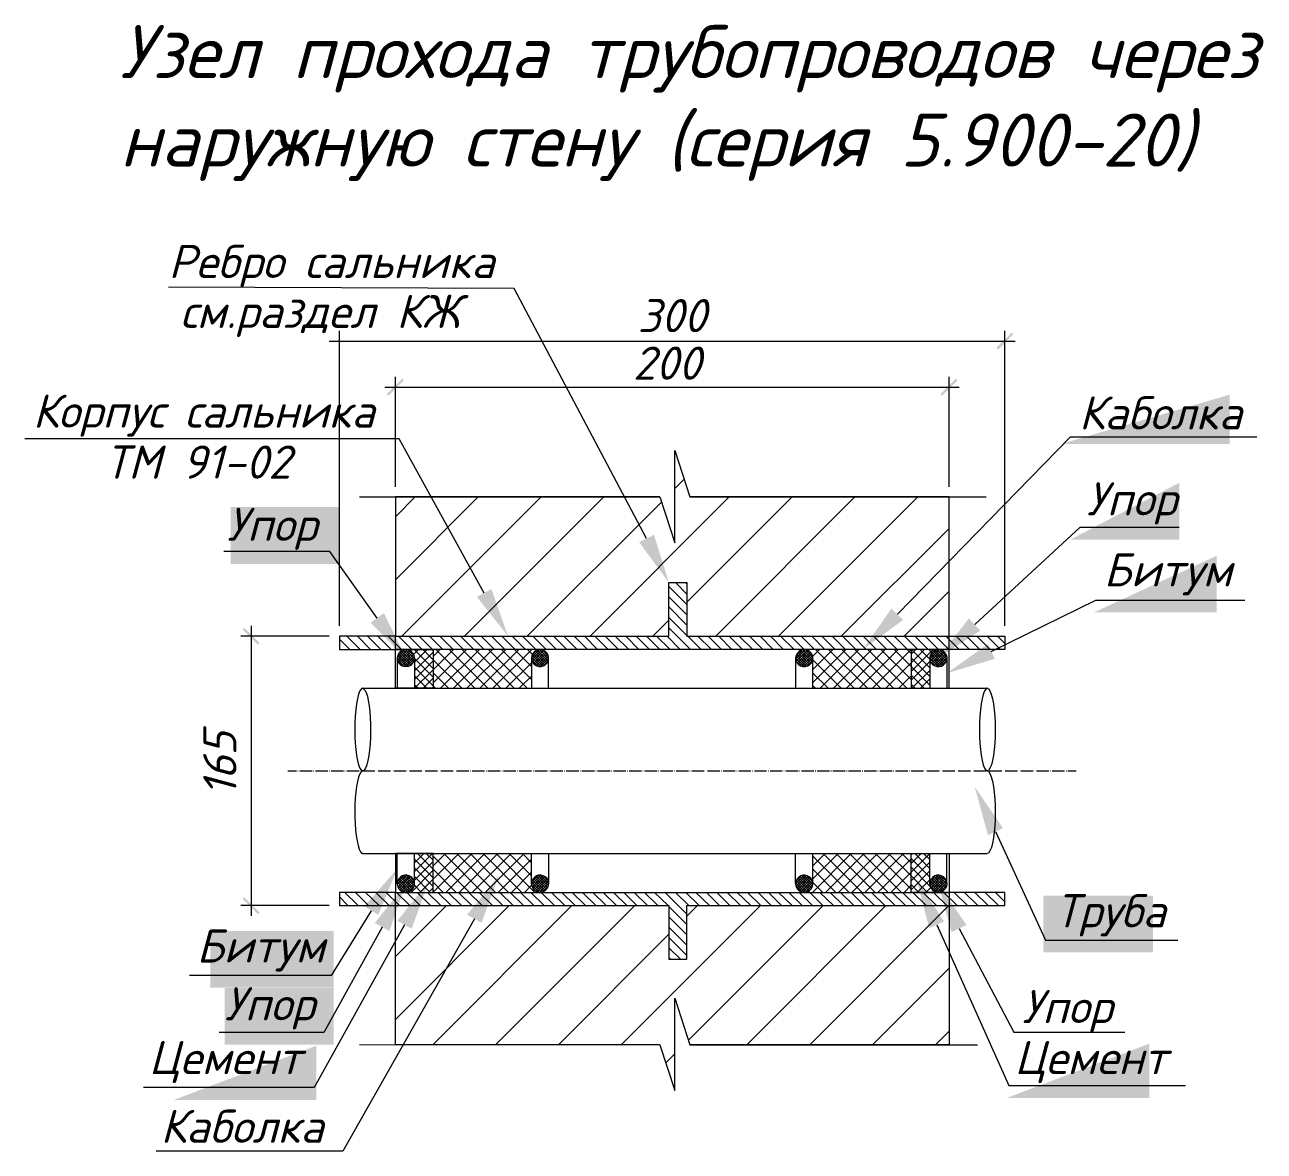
# Model space of a CAD drawing. Header units: millimetres. Extents: x -8689834 to 9419935, y -284943 to 166066.
# Drawn here: x 3129 to 12482, y -150689 to -142190 of the extents above; entities that cross this region are included whole.
import ezdxf

# ---------------------------------------------------------------- set-up
doc = ezdxf.new("R2010")
doc.units = ezdxf.units.MM
doc.header["$MEASUREMENT"] = 0
for name, color, linetype in [('PDF _Геометрия', 7, 'Continuous'), ('PDF _Сплошная заливка', 7, 'Continuous'), ('PDF _Текст', 7, 'Continuous')]:
    doc.layers.add(name, color=color, linetype=linetype)
doc.styles.add('PDF ISOCPEUR Italic', font='isocpeui.ttf')

msp = doc.modelspace()

# ---------------------------------------------------------------- linework, layer by layer
at = {"layer": 'PDF _Геометрия', "lineweight": 13}
for points in [[(7821.5, -146066), (6822.3, -144179.3), (4213.5, -144168.8)], [(5425.6, -144576), (10602.3, -144576)], [(5504, -146726), (5504, -144499.4)], [(10525.6, -146726), (10525.6, -144499.4)], [(5925.6, -145676), (5925.6, -144846)], [(10104, -145676), (10104, -144846)], [(5847.3, -144924.4), (10180.6, -144924.4)], [(6595.6, -146477.7), (5955.6, -145314.4), (3129.5, -145314.4)], [(9714, -146637.7), (11020.6, -145297.7), (12426.4, -145297.7)], [(5655.6, -145751), (7922.3, -145752.7), (8035.6, -146097.7), (8035.6, -145401), (8149, -145752.7), (10384, -145752.7)], [(8035.6, -145689.4), (8105.6, -145619.4)], [(7922.3, -145752.7), (5925.6, -145752.7), (5925.6, -146802.7), (5504, -146802.7), (5504, -146902.7), (5925.6, -146902.7)], [(5925.6, -145902.7), (6075.6, -145752.7)], [(5925.6, -146377.7), (6549, -145754.4)], [(5974, -146802.7), (7022.3, -145754.4)], [(6447.3, -146802.7), (7494, -145756)], [(6920.6, -146802.7), (7934, -145791)], [(7395.6, -146802.7), (8445.6, -145752.7)], [(8125.6, -146546), (8919, -145752.7)], [(10104, -146902.7), (10104, -145752.7), (8149, -145752.7)], [(8344, -146802.7), (9394, -145752.7)], [(8817.3, -146802.7), (9867.3, -145752.7)], [(9290.6, -146802.7), (10104, -145991)], [(10297.3, -146716), (11092.3, -145981), (11840.6, -145981)], [(5789, -146666), (5430.6, -146164.4), (4630.7, -146164.4)], [(8125.6, -146564.4), (7989, -146427.7)], [(8125.6, -146486), (8039, -146397.7)], [(8125.6, -146407.7), (8115.6, -146397.7)], [(8125.6, -146641), (7989, -146506)], [(9765.6, -146802.7), (10104, -146464.4)], [(10422.3, -146917.7), (11212.3, -146531), (12336.8, -146531)], [(8125.6, -146719.4), (7989, -146582.7)], [(4837.3, -146726), (4837.3, -148914.4)], [(7869, -146802.7), (7989, -146682.7)], [(8125.6, -146797.7), (7989, -146661)], [(8154, -146902.7), (7989, -146739.4)], [(5425.6, -146802.7), (4759, -146802.7)], [(5582.3, -146902.7), (5504, -146824.4)], [(5660.6, -146902.7), (5560.6, -146802.7)], [(5739, -146902.7), (5639, -146802.7)], [(5817.3, -146902.7), (5715.6, -146802.7)], [(5894, -146902.7), (5794, -146802.7)], [(5972.3, -146902.7), (5872.3, -146802.7)], [(6050.6, -146902.7), (5950.6, -146802.7)], [(6129, -146902.7), (6027.3, -146802.7)], [(6205.6, -146902.7), (6105.6, -146802.7)], [(6284, -146902.7), (6184, -146802.7)], [(6362.3, -146902.7), (6262.3, -146802.7)], [(6440.6, -146902.7), (6339, -146802.7)], [(6517.3, -146902.7), (6417.3, -146802.7)], [(6595.6, -146902.7), (6495.6, -146802.7)], [(6674, -146902.7), (6574, -146802.7)], [(6752.3, -146902.7), (6650.6, -146802.7)], [(6829, -146902.7), (6729, -146802.7)], [(6907.3, -146902.7), (6807.3, -146802.7)], [(6985.6, -146902.7), (6885.6, -146802.7)], [(7064, -146902.7), (6962.3, -146802.7)], [(7140.6, -146902.7), (7040.6, -146802.7)], [(7219, -146902.7), (7119, -146802.7)], [(7297.3, -146902.7), (7197.3, -146802.7)], [(7375.6, -146902.7), (7274, -146802.7)], [(7452.3, -146902.7), (7352.3, -146802.7)], [(7530.6, -146902.7), (7430.6, -146802.7)], [(7609, -146902.7), (7509, -146802.7)], [(7687.3, -146902.7), (7585.6, -146802.7)], [(7764, -146902.7), (7664, -146802.7)], [(7842.3, -146902.7), (7742.3, -146802.7)], [(7920.6, -146902.7), (7820.6, -146802.7)], [(7999, -146902.7), (7897.3, -146802.7)], [(8075.6, -146902.7), (7975.6, -146802.7)], [(8232.3, -146902.7), (8132.3, -146802.7)], [(8310.6, -146902.7), (8209, -146802.7)], [(8387.3, -146902.7), (8287.3, -146802.7)], [(8465.6, -146902.7), (8365.6, -146802.7)], [(8544, -146902.7), (8444, -146802.7)], [(8622.3, -146902.7), (8520.6, -146802.7)], [(8699, -146902.7), (8599, -146802.7)], [(8777.3, -146902.7), (8677.3, -146802.7)], [(8855.6, -146902.7), (8755.6, -146802.7)], [(8934, -146902.7), (8832.3, -146802.7)], [(9010.6, -146902.7), (8910.6, -146802.7)], [(9089, -146902.7), (8989, -146802.7)], [(9167.3, -146902.7), (9067.3, -146802.7)], [(9245.6, -146902.7), (9144, -146802.7)], [(9322.3, -146902.7), (9222.3, -146802.7)], [(9400.6, -146902.7), (9300.6, -146802.7)], [(9479, -146902.7), (9379, -146802.7)], [(9557.3, -146902.7), (9455.6, -146802.7)], [(9634, -146902.7), (9534, -146802.7)], [(9712.3, -146902.7), (9612.3, -146802.7)], [(9790.6, -146902.7), (9690.6, -146802.7)], [(9869, -146902.7), (9767.3, -146802.7)], [(9945.6, -146902.7), (9845.6, -146802.7)], [(10024, -146902.7), (9924, -146802.7)], [(10102.3, -146902.7), (10002.3, -146802.7)], [(10180.6, -146902.7), (10079, -146802.7)], [(10257.3, -146902.7), (10157.3, -146802.7)], [(10335.6, -146902.7), (10235.6, -146802.7)], [(10414, -146902.7), (10314, -146802.7)], [(10492.3, -146902.7), (10390.6, -146802.7)], [(10525.6, -146859.4), (10469, -146802.7)], [(5505.6, -146902.7), (5504, -146901)], [(5940.6, -146964.4), (6000.6, -146904.4)], [(6069, -146952.7), (5990.6, -147031), (5942.3, -146982.7), (6019, -146904.4)], [(5947.3, -146996), (6034, -146909.4)], [(5949, -146936), (5974, -146912.7)], [(5954, -147009.4), (6045.6, -146917.7)], [(6050.6, -147014.4), (5959, -146922.7)], [(6060.6, -147004.4), (5970.6, -146914.4)], [(6065.6, -146991), (5984, -146907.7)], [(6070.6, -146974.4), (5999, -146904.4)], [(6069, -146954.4), (6020.6, -146904.4)], [(6029, -146907.7), (6034, -146902.7)], [(6064, -146939.4), (6100.6, -146902.7)], [(6210.6, -147046), (6067.3, -146902.7)], [(6070.6, -147196), (6210.6, -147056), (6364, -146902.7)], [(6070.6, -146999.4), (6165.6, -146902.7)], [(6070.6, -147064.4), (6210.6, -146924.4)], [(6427.3, -147196), (6210.6, -146981), (6134, -146902.7)], [(6210.6, -146914.4), (6199, -146902.7)], [(6210.6, -146956), (6264, -146902.7)], [(6210.6, -147154.4), (6462.3, -146902.7)], [(6525.6, -147196), (6232.3, -146902.7)], [(6267.3, -147196), (6560.6, -146902.7)], [(6624, -147196), (6330.6, -146902.7)], [(6365.6, -147196), (6659, -146902.7)], [(6722.3, -147196), (6430.6, -146902.7)], [(6465.6, -147196), (6759, -146902.7)], [(6822.3, -147196), (6529, -146902.7)], [(6564, -147196), (6857.3, -146902.7)], [(6920.6, -147196), (6627.3, -146902.7)], [(6662.3, -147196), (6955.6, -146902.7)], [(6952.3, -147131), (6725.6, -146902.7)], [(6952.3, -147031), (6825.6, -146902.7)], [(6959, -146939.4), (6924, -146902.7)], [(6954, -146964.4), (7014, -146904.4)], [(7080.6, -146952.7), (7002.3, -147031), (6954, -146982.7), (7032.3, -146904.4), (7080.6, -146954.4)], [(6959, -146996), (7045.6, -146909.4)], [(6962.3, -146936), (6985.6, -146912.7)], [(6967.3, -147009.4), (7059, -146917.7)], [(7064, -147014.4), (6972.3, -146922.7)], [(7072.3, -147004.4), (6982.3, -146914.4)], [(7079, -146991), (6995.6, -146907.7)], [(7082.3, -146974.4), (7012.3, -146904.4)], [(8945.6, -146977.7), (9019, -146904.4)], [(8947.3, -146957.7), (8999, -146904.4), (9074, -146979.4)], [(8950.6, -146992.7), (9035.6, -146907.7)], [(8957.3, -147006), (9047.3, -146914.4)], [(9054, -147017.7), (8962.3, -146926)], [(8965.6, -147016), (9057.3, -146924.4)], [(9062.3, -147007.7), (8972.3, -146916)], [(9070.6, -146994.4), (8984, -146909.4)], [(9075.6, -146961), (9017.3, -146904.4)], [(9027.3, -146906), (9029, -146902.7)], [(9060.6, -146927.7), (9052.3, -146917.7)], [(9074, -146956), (9127.3, -146902.7)], [(9075.6, -147054.4), (9227.3, -146902.7)], [(9075.6, -147152.7), (9325.6, -146902.7)], [(9389, -147196), (9095.6, -146902.7)], [(9130.6, -147196), (9424, -146902.7)], [(9487.3, -147196), (9194, -146902.7)], [(9230.6, -147196), (9522.3, -146902.7)], [(9585.6, -147196), (9294, -146902.7)], [(9329, -147196), (9622.3, -146902.7)], [(9685.6, -147196), (9392.3, -146902.7)], [(9427.3, -147196), (9720.6, -146902.7)], [(9784, -147196), (9490.6, -146902.7)], [(9525.6, -147196), (9817.3, -146904.4)], [(9817.3, -147131), (9589, -146902.7)], [(9625.6, -147196), (9817.3, -147004.4), (9917.3, -146902.7)], [(9959, -147172.7), (9817.3, -147032.7), (9689, -146902.7)], [(9817.3, -146934.4), (9787.3, -146902.7)], [(9817.3, -146937.7), (9852.3, -146902.7)], [(9817.3, -147069.4), (9984, -146902.7)], [(9959, -147041), (9820.6, -146902.7)], [(9959, -146976), (9885.6, -146902.7)], [(9974, -146926), (9952.3, -146902.7)], [(9959, -146957.7), (10014, -146904.4)], [(9959, -146977.7), (10032.3, -146904.4), (10087.3, -146959.4)], [(9964, -146992.7), (10047.3, -146907.7)], [(9970.6, -147006), (10060.6, -146916)], [(10065.6, -147016), (9974, -146924.4)], [(9979, -147016), (10070.6, -146924.4)], [(10075.6, -146931), (10085.6, -146947.7), (10087.3, -146967.7), (10085.6, -146987.7), (10075.6, -147006), (9985.6, -146916)], [(10082.3, -146994.4), (9997.3, -146909.4)], [(10087.3, -146979.4), (10012.3, -146904.4)], [(10017.3, -146904.4), (10017.3, -146902.7)], [(5944, -146947.7), (5940.6, -146967.7), (5944, -146987.7), (5952.3, -147006), (5967.3, -147021), (5985.6, -147029.4), (6005.6, -147032.7), (6025.6, -147029.4), (6044, -147021), (6057.3, -147006), (6067.3, -146987.7), (6070.6, -146967.7), (6070.6, -147196)], [(6012.3, -147032.7), (5940.6, -146962.7)], [(5940.6, -146967.7), (5940.6, -147196)], [(6027.3, -147029.4), (5944, -146946)], [(6040.6, -147022.7), (5950.6, -146932.7)], [(5964, -147017.7), (6055.6, -146927.7)], [(5975.6, -147026), (6064, -146939.4)], [(6007.3, -147032.7), (6070.6, -146971)], [(6034, -147026), (6064, -146996)], [(6070.6, -146967.7), (6067.3, -146947.7), (6057.3, -146931)], [(6210.6, -147112.7), (6070.6, -146971)], [(6070.6, -147131), (6210.6, -146989.4)], [(6760.6, -147196), (6952.3, -147004.4)], [(6952.3, -146967.7), (6952.3, -147196)], [(7024, -147032.7), (6954, -146962.7)], [(7040.6, -147029.4), (6957.3, -146946)], [(7052.3, -147022.7), (6964, -146932.7)], [(6977.3, -147017.7), (7067.3, -146927.7)], [(6989, -147026), (7075.6, -146939.4)], [(7020.6, -147032.7), (7082.3, -146971)], [(7045.6, -147026), (7075.6, -146996)], [(7082.3, -147196), (7082.3, -146967.7), (7079, -146947.7), (7070.6, -146931)], [(9010.6, -147032.7), (8945.6, -146967.7), (8945.6, -147196)], [(8949, -146951), (9029, -147031), (9072.3, -146987.7)], [(8987.3, -147029.4), (8950.6, -146991)], [(9042.3, -147026), (8954, -146937.7)], [(8977.3, -147024.4), (9065.6, -146934.4)], [(8990.6, -147029.4), (9072.3, -146947.7)], [(9007.3, -147032.7), (9075.6, -146964.4)], [(9075.6, -147196), (9075.6, -146967.7), (9072.3, -146947.7), (9064, -146931)], [(9290.6, -147196), (9075.6, -146981)], [(9959, -147107.7), (9817.3, -146966)], [(9817.3, -147136), (9959, -146994.4)], [(9960.6, -146947.7), (9959, -146967.7), (9960.6, -146987.7)], [(10024, -147032.7), (9959, -146967.7), (9959, -147196)], [(10040.6, -147031), (9960.6, -146949.4)], [(10000.6, -147029.4), (9962.3, -146991)], [(10055.6, -147024.4), (9967.3, -146936)], [(9990.6, -147024.4), (10079, -146936)], [(10004, -147031), (10085.6, -146949.4)], [(10020.6, -147032.7), (10087.3, -146966)], [(10044, -147029.4), (10085.6, -146987.7)], [(10087.3, -146967.7), (10087.3, -147196)], [(6229, -147196), (6210.6, -147177.7), (6070.6, -147037.7)], [(6164, -147196), (6070.6, -147102.7)], [(6327.3, -147196), (6210.6, -147079.4)], [(6860.6, -147196), (6952.3, -147104.4)], [(9192.3, -147196), (9075.6, -147081)], [(9724, -147196), (9817.3, -147102.7)], [(9915.6, -147196), (9817.3, -147097.7)], [(9822.3, -147196), (9959, -147061)], [(5695.6, -147209.4), (5687.3, -147199.4), (5679, -147196), (5670.6, -147199.4)], [(5679, -147196), (10392.3, -147196)], [(6097.3, -147196), (6070.6, -147169.4)], [(6135.6, -147196), (6210.6, -147121)], [(6202.3, -147196), (6210.6, -147187.7)], [(9092.3, -147196), (9075.6, -147179.4)], [(9849, -147196), (9817.3, -147164.4)], [(9889, -147196), (9959, -147126)], [(9954, -147196), (9959, -147192.7)], [(10400.6, -147199.4), (10392.3, -147196), (10384, -147199.4)], [(5670.6, -147816), (5679, -147819.4)], [(5687.3, -147816), (5679, -147819.4), (5670.6, -147822.7)], [(10384, -147816), (10392.3, -147819.4)], [(10400.6, -147816), (10392.3, -147819.4), (10400.6, -147822.7)], [(10454, -148277.7), (10830.6, -149096), (11830.2, -149096)], [(5662.3, -148431), (5670.6, -148439.4), (5679, -148442.7)], [(5679, -148442.7), (10392.3, -148442.7)], [(5944, -148651), (5940.6, -148671), (5944, -148691), (5952.3, -148709.4), (5967.3, -148724.4), (5985.6, -148732.7), (6005.6, -148736), (6025.6, -148732.7), (6044, -148724.4), (6057.3, -148709.4), (6067.3, -148691), (6070.6, -148671), (6070.6, -148442.7)], [(5940.6, -148671), (5940.6, -148442.7)], [(6070.6, -148447.7), (6074, -148442.7)], [(6070.6, -148512.7), (6140.6, -148442.7)], [(6070.6, -148579.4), (6205.6, -148442.7)], [(6210.6, -148626), (6070.6, -148486)], [(6070.6, -148644.4), (6210.6, -148504.4)], [(6385.6, -148736), (6210.6, -148561), (6094, -148442.7)], [(6110.6, -148736), (6210.6, -148636), (6404, -148442.7)], [(6210.6, -148494.4), (6159, -148442.7)], [(6210.6, -148536), (6304, -148442.7)], [(6210.6, -148734.4), (6502.3, -148442.7)], [(6485.6, -148736), (6210.6, -148462.7)], [(6584, -148736), (6290.6, -148442.7)], [(6307.3, -148736), (6600.6, -148442.7)], [(6682.3, -148736), (6389, -148442.7)], [(6407.3, -148736), (6699, -148442.7)], [(6780.6, -148736), (6489, -148442.7)], [(6505.6, -148736), (6799, -148442.7)], [(6880.6, -148736), (6587.3, -148442.7)], [(6604, -148736), (6897.3, -148442.7)], [(6979, -148736), (6685.6, -148442.7)], [(6702.3, -148736), (6952.3, -148486)], [(6952.3, -148611), (6784, -148442.7)], [(6952.3, -148512.7), (6884, -148442.7)], [(6952.3, -148671), (6952.3, -148442.7)], [(7082.3, -148442.7), (7082.3, -148671), (7079, -148651), (7070.6, -148632.7)], [(8945.6, -148671), (8945.6, -148442.7)], [(8972.3, -148724.4), (9064, -148632.7), (9072.3, -148651), (9075.6, -148671), (9075.6, -148442.7)], [(9072.3, -148736), (9365.6, -148442.7)], [(9075.6, -148536), (9169, -148442.7)], [(9075.6, -148634.4), (9267.3, -148442.7)], [(9349, -148736), (9075.6, -148462.7)], [(9447.3, -148736), (9154, -148442.7)], [(9172.3, -148736), (9464, -148442.7)], [(9545.6, -148736), (9252.3, -148442.7)], [(9270.6, -148736), (9564, -148442.7)], [(9645.6, -148736), (9352.3, -148442.7)], [(9369, -148736), (9662.3, -148442.7)], [(9744, -148736), (9450.6, -148442.7)], [(9467.3, -148736), (9760.6, -148442.7)], [(9817.3, -148711), (9549, -148442.7)], [(9565.6, -148736), (9817.3, -148484.4)], [(9940.6, -148736), (9817.3, -148612.7), (9647.3, -148442.7)], [(9665.6, -148736), (9817.3, -148584.4), (9959, -148442.7)], [(9817.3, -148514.4), (9747.3, -148442.7)], [(9817.3, -148452.7), (9827.3, -148442.7)], [(9817.3, -148517.7), (9892.3, -148442.7)], [(9959, -148621), (9817.3, -148481)], [(9817.3, -148649.4), (9959, -148509.4)], [(9959, -148556), (9845.6, -148442.7)], [(9959, -148489.4), (9910.6, -148442.7)], [(9959, -148671), (9959, -148442.7)], [(10087.3, -148671), (10087.3, -148442.7)], [(10400.6, -148439.4), (10392.3, -148442.7)], [(5940.6, -148677.7), (6012.3, -148606)], [(6019, -148734.4), (5942.3, -148657.7), (5992.3, -148607.7)], [(6069, -148687.7), (5989, -148607.7)], [(6070.6, -148669.4), (6007.3, -148606)], [(6044, -148736), (6210.6, -148569.4)], [(6210.6, -148692.7), (6070.6, -148551)], [(6802.3, -148736), (6952.3, -148584.4)], [(6954, -148677.7), (7025.6, -148606)], [(7030.6, -148734.4), (6954, -148657.7), (7004, -148607.7)], [(7080.6, -148687.7), (7002.3, -148607.7)], [(7082.3, -148669.4), (7019, -148606)], [(8945.6, -148672.7), (9012.3, -148606)], [(8949, -148649.4), (8989, -148609.4)], [(8949, -148689.4), (9029, -148609.4)], [(9072.3, -148691), (8990.6, -148609.4)], [(9075.6, -148676), (9005.6, -148606)], [(9074, -148654.4), (9027.3, -148609.4)], [(9250.6, -148736), (9075.6, -148561)], [(9960.6, -148691), (9817.3, -148546)], [(9817.3, -148716), (9959, -148574.4)], [(9959, -148672.7), (10025.6, -148606)], [(9960.6, -148689.4), (10042.3, -148609.4), (10085.6, -148652.7)], [(9962.3, -148651), (10002.3, -148609.4)], [(10085.6, -148691), (10004, -148609.4)], [(10087.3, -148674.4), (10019, -148606)], [(5940.6, -148676), (6000.6, -148736), (6070.6, -148666)], [(5944, -148694.4), (6029, -148611)], [(6032.3, -148729.4), (5947.3, -148642.7)], [(6060.6, -148636), (5970.6, -148726), (5950.6, -148706), (6040.6, -148616)], [(6045.6, -148722.7), (5954, -148631)], [(5960.6, -148717.7), (6052.3, -148626)], [(6055.6, -148712.7), (5964, -148621)], [(6062.3, -148701), (5975.6, -148614.4)], [(5984, -148732.7), (6067.3, -148649.4)], [(6020.6, -148734.4), (6069, -148686)], [(6064, -148644.4), (6032.3, -148612.7)], [(6070.6, -148671), (6067.3, -148651), (6057.3, -148632.7)], [(6122.3, -148736), (6069, -148682.7)], [(6189, -148736), (6070.6, -148617.7)], [(6175.6, -148736), (6210.6, -148701)], [(6287.3, -148736), (6210.6, -148659.4)], [(6900.6, -148736), (6954, -148682.7)], [(6954, -148676), (7012.3, -148736), (7082.3, -148666)], [(6957.3, -148694.4), (7040.6, -148611)], [(7045.6, -148729.4), (6959, -148642.7)], [(6962.3, -148706), (6984, -148726), (7072.3, -148636)], [(6964, -148706), (7054, -148616)], [(7057.3, -148722.7), (6967.3, -148631)], [(6972.3, -148717.7), (7064, -148626)], [(7067.3, -148712.7), (6975.6, -148621)], [(7075.6, -148701), (6987.3, -148614.4)], [(6995.6, -148732.7), (7079, -148649.4)], [(7034, -148734.4), (7080.6, -148686)], [(7077.3, -148644.4), (7044, -148612.7)], [(8945.6, -148662.7), (9019, -148736), (9075.6, -148679.4)], [(8999, -148734.4), (8947.3, -148682.7)], [(9034, -148731), (8950.6, -148647.7)], [(8954, -148702.7), (9042.3, -148614.4)], [(9047.3, -148724.4), (8957.3, -148634.4)], [(8962.3, -148714.4), (9054, -148622.7)], [(9057.3, -148716), (8965.6, -148624.4)], [(9065.6, -148704.4), (8977.3, -148616)], [(8985.6, -148731), (9070.6, -148646)], [(9000.6, -148734.4), (9074, -148661)], [(9150.6, -148736), (9075.6, -148661)], [(9764, -148736), (9817.3, -148682.7)], [(9875.6, -148736), (9817.3, -148677.7)], [(9862.3, -148736), (9959, -148641)], [(9929, -148736), (9965.6, -148699.4)], [(9960.6, -148651), (9959, -148671), (9960.6, -148691)], [(9959, -148662.7), (10032.3, -148736), (10087.3, -148681)], [(10012.3, -148734.4), (9959, -148682.7)], [(10047.3, -148731), (9962.3, -148647.7)], [(9967.3, -148704.4), (10055.6, -148614.4)], [(10060.6, -148724.4), (9969, -148634.4)], [(9975.6, -148714.4), (10067.3, -148622.7)], [(10070.6, -148716), (9979, -148624.4)], [(9985.6, -148724.4), (10075.6, -148632.7), (10085.6, -148651), (10087.3, -148671), (10085.6, -148691), (10075.6, -148709.4)], [(10079, -148704.4), (9990.6, -148616)], [(9997.3, -148731), (10082.3, -148646)], [(10014, -148736), (10087.3, -148661)], [(5925.6, -148736), (5504, -148736), (5504, -148836), (5925.6, -148836), (7989, -148836), (7989, -149241), (8125.6, -149241), (8125.6, -148836), (10104, -148836), (10525.6, -148836), (10525.6, -148736), (10104, -148736)], [(5567.3, -148836), (5504, -148771)], [(5645.6, -148836), (5545.6, -148736)], [(5724, -148836), (5624, -148736)], [(5802.3, -148836), (5700.6, -148736)], [(5879, -148836), (5779, -148736)], [(5957.3, -148836), (5857.3, -148736)], [(7922.3, -149886), (5925.6, -149886), (5925.6, -148736), (10104, -148736), (10104, -149886), (8149, -149886)], [(6035.6, -148836), (5935.6, -148736)], [(6114, -148836), (6012.3, -148736)], [(6057.3, -148736), (6044, -148722.7)], [(6190.6, -148836), (6090.6, -148736)], [(6269, -148836), (6169, -148736)], [(6347.3, -148836), (6247.3, -148736)], [(6425.6, -148836), (6324, -148736)], [(6502.3, -148836), (6402.3, -148736)], [(6580.6, -148836), (6480.6, -148736)], [(6659, -148836), (6559, -148736)], [(6737.3, -148836), (6635.6, -148736)], [(6814, -148836), (6714, -148736)], [(6892.3, -148836), (6792.3, -148736)], [(6970.6, -148836), (6870.6, -148736)], [(7049, -148836), (6947.3, -148736)], [(6999, -148736), (7000.6, -148734.4)], [(7125.6, -148836), (7025.6, -148736)], [(7204, -148836), (7104, -148736)], [(7282.3, -148836), (7182.3, -148736)], [(7360.6, -148836), (7259, -148736)], [(7437.3, -148836), (7337.3, -148736)], [(7515.6, -148836), (7415.6, -148736)], [(7594, -148836), (7494, -148736)], [(7672.3, -148836), (7570.6, -148736)], [(7749, -148836), (7649, -148736)], [(7827.3, -148836), (7727.3, -148736)], [(7905.6, -148836), (7805.6, -148736)], [(7984, -148836), (7882.3, -148736)], [(8125.6, -148901), (7960.6, -148736)], [(8139, -148836), (8039, -148736)], [(8217.3, -148836), (8117.3, -148736)], [(8295.6, -148836), (8194, -148736)], [(8372.3, -148836), (8272.3, -148736)], [(8450.6, -148836), (8350.6, -148736)], [(8529, -148836), (8429, -148736)], [(8607.3, -148836), (8505.6, -148736)], [(8684, -148836), (8584, -148736)], [(8762.3, -148836), (8662.3, -148736)], [(8840.6, -148836), (8740.6, -148736)], [(8919, -148836), (8817.3, -148736)], [(8995.6, -148836), (8895.6, -148736)], [(9074, -148836), (8974, -148736)], [(9052.3, -148736), (9044, -148727.7)], [(9152.3, -148836), (9052.3, -148736)], [(9230.6, -148836), (9129, -148736)], [(9307.3, -148836), (9207.3, -148736)], [(9385.6, -148836), (9285.6, -148736)], [(9464, -148836), (9364, -148736)], [(9542.3, -148836), (9440.6, -148736)], [(9619, -148836), (9519, -148736)], [(9697.3, -148836), (9597.3, -148736)], [(9775.6, -148836), (9675.6, -148736)], [(9854, -148836), (9752.3, -148736)], [(9930.6, -148836), (9830.6, -148736)], [(10009, -148836), (9909, -148736)], [(10087.3, -148836), (9987.3, -148736)], [(9994, -148736), (9999, -148731)], [(10007.3, -148736), (10004, -148732.7)], [(10165.6, -148836), (10064, -148736)], [(10242.3, -148836), (10142.3, -148736)], [(10320.6, -148836), (10220.6, -148736)], [(10399, -148836), (10299, -148736)], [(10477.3, -148836), (10375.6, -148736)], [(10525.6, -148807.7), (10454, -148736)], [(5744, -148874.4), (5442.3, -149362.7), (4372.8, -149362.7)], [(5425.6, -148836), (4759, -148836)], [(5925.6, -149221), (6310.6, -148836)], [(5925.6, -149694.4), (6784, -148836)], [(6209, -149886), (7257.3, -148836)], [(6682.3, -149886), (7732.3, -148836)], [(7630.6, -149886), (8680.6, -148836)], [(8125.6, -148979.4), (7989, -148842.7)], [(8125.6, -148916), (8205.6, -148836)], [(8137.3, -149852.7), (9154, -148836)], [(8577.3, -149886), (9627.3, -148836)], [(9052.3, -149886), (10102.3, -148836)], [(5994, -148981), (5314, -150209.4), (4026.1, -150209.4)], [(6522.3, -148936), (5529, -150689.4), (4120.8, -150689.4)], [(8125.6, -149057.7), (7989, -148921)], [(10010.6, -148981), (10555.6, -150194.4), (11888.2, -150194.4)], [(5825.6, -148997.7), (5385.6, -149792.7), (4596.4, -149792.7)], [(7155.6, -149886), (7989, -149052.7)], [(8125.6, -149134.4), (7989, -148999.4)], [(8125.6, -149212.7), (7989, -149076)], [(10179, -149009.4), (10592.8, -149790.5), (11430.3, -149790.5)], [(8077.3, -149241), (7989, -149154.4)], [(7999, -149241), (7989, -149232.7)], [(9525.6, -149886), (10104, -149309.4)], [(5655.6, -149884.4), (7922.3, -149886), (8035.6, -150231), (8035.6, -149534.4), (8149, -149886), (10317.3, -149886)], [(10000.6, -149886), (10104, -149782.7)], [(7967.3, -150022.7), (8035.6, -149954.4)]]:
    msp.add_lwpolyline(points, dxfattribs=at)
for points in [[(10104, -146902.7), (5925.6, -146902.7), (5925.6, -146802.7), (7989, -146802.7), (7989, -146397.7), (8125.6, -146397.7), (8125.6, -146802.7), (10104, -146802.7), (10525.6, -146802.7), (10525.6, -146902.7)], [(5925.6, -147196), (5925.6, -146902.7), (6210.6, -146902.7), (6210.6, -147196)], [(10104, -147196), (10104, -146902.7), (9817.3, -146902.7), (9817.3, -147196)], [(5925.6, -148442.7), (5925.6, -148736), (6210.6, -148736), (6210.6, -148442.7)], [(10104, -148442.7), (10104, -148736), (9817.3, -148736), (9817.3, -148442.7)]]:
    msp.add_lwpolyline(points, close=True, dxfattribs=at)
at = {"layer": 'PDF _Геометрия', "color": 252, "lineweight": 13, "true_color": 0x989898}
for points in [[(5115.6, -147819.4), (5179, -147819.4)], [(5190.6, -147819.4), (5192.3, -147819.4)], [(5204, -147819.4), (5297.3, -147819.4)], [(5309, -147819.4), (5310.6, -147819.4)], [(5322.3, -147819.4), (5415.6, -147819.4)], [(5427.3, -147819.4), (5429, -147819.4)], [(5440.6, -147819.4), (5534, -147819.4)], [(5545.6, -147819.4), (5547.3, -147819.4)], [(5559, -147819.4), (5652.3, -147819.4)], [(5664, -147819.4), (5665.6, -147819.4)], [(5677.3, -147819.4), (5770.6, -147819.4)], [(5782.3, -147819.4), (5784, -147819.4)], [(5795.6, -147819.4), (5889, -147819.4)], [(5900.6, -147819.4), (5902.3, -147819.4)], [(5914, -147819.4), (6007.3, -147819.4)], [(6019, -147819.4), (6020.6, -147819.4)], [(6032.3, -147819.4), (6125.6, -147819.4)], [(6137.3, -147819.4), (6139, -147819.4)], [(6150.6, -147819.4), (6244, -147819.4)], [(6255.6, -147819.4), (6257.3, -147819.4)], [(6269, -147819.4), (6362.3, -147819.4)], [(6374, -147819.4), (6375.6, -147819.4)], [(6387.3, -147819.4), (6480.6, -147819.4)], [(6492.3, -147819.4), (6494, -147819.4)], [(6505.6, -147819.4), (6599, -147819.4)], [(6610.6, -147819.4), (6612.3, -147819.4)], [(6624, -147819.4), (6717.3, -147819.4)], [(6729, -147819.4), (6730.6, -147819.4)], [(6742.3, -147819.4), (6835.6, -147819.4)], [(6847.3, -147819.4), (6849, -147819.4)], [(6860.6, -147819.4), (6954, -147819.4)], [(6965.6, -147819.4), (6967.3, -147819.4)], [(6979, -147819.4), (7072.3, -147819.4)], [(7084, -147819.4), (7085.6, -147819.4)], [(7097.3, -147819.4), (7190.6, -147819.4)], [(7202.3, -147819.4), (7204, -147819.4)], [(7215.6, -147819.4), (7309, -147819.4)], [(7320.6, -147819.4), (7322.3, -147819.4)], [(7334, -147819.4), (7427.3, -147819.4)], [(7439, -147819.4), (7440.6, -147819.4)], [(7452.3, -147819.4), (7545.6, -147819.4)], [(7557.3, -147819.4), (7559, -147819.4)], [(7570.6, -147819.4), (7664, -147819.4)], [(7675.6, -147819.4), (7677.3, -147819.4)], [(7689, -147819.4), (7782.3, -147819.4)], [(7794, -147819.4), (7795.6, -147819.4)], [(7807.3, -147819.4), (7900.6, -147819.4)], [(7912.3, -147819.4), (7914, -147819.4)], [(7925.6, -147819.4), (8019, -147819.4)], [(8030.6, -147819.4), (8032.3, -147819.4)], [(8044, -147819.4), (8137.3, -147819.4)], [(8149, -147819.4), (8150.6, -147819.4)], [(8162.3, -147819.4), (8255.6, -147819.4)], [(8267.3, -147819.4), (8269, -147819.4)], [(8280.6, -147819.4), (8374, -147819.4)], [(8384, -147819.4), (8387.3, -147819.4)], [(8399, -147819.4), (8490.6, -147819.4)], [(8502.3, -147819.4), (8505.6, -147819.4)], [(8517.3, -147819.4), (8609, -147819.4)], [(8620.6, -147819.4), (8624, -147819.4)], [(8635.6, -147819.4), (8727.3, -147819.4)], [(8739, -147819.4), (8742.3, -147819.4)], [(8754, -147819.4), (8845.6, -147819.4)], [(8857.3, -147819.4), (8860.6, -147819.4)], [(8872.3, -147819.4), (8964, -147819.4)], [(8975.6, -147819.4), (8979, -147819.4)], [(8990.6, -147819.4), (9082.3, -147819.4)], [(9094, -147819.4), (9097.3, -147819.4)], [(9109, -147819.4), (9200.6, -147819.4)], [(9212.3, -147819.4), (9215.6, -147819.4)], [(9227.3, -147819.4), (9319, -147819.4)], [(9330.6, -147819.4), (9334, -147819.4)], [(9345.6, -147819.4), (9437.3, -147819.4)], [(9449, -147819.4), (9452.3, -147819.4)], [(9462.3, -147819.4), (9555.6, -147819.4)], [(9567.3, -147819.4), (9569, -147819.4)], [(9580.6, -147819.4), (9674, -147819.4)], [(9685.6, -147819.4), (9687.3, -147819.4)], [(9699, -147819.4), (9792.3, -147819.4)], [(9804, -147819.4), (9805.6, -147819.4)], [(9817.3, -147819.4), (9910.6, -147819.4)], [(9922.3, -147819.4), (9924, -147819.4)], [(9935.6, -147819.4), (10029, -147819.4)], [(10040.6, -147819.4), (10042.3, -147819.4)], [(10054, -147819.4), (10147.3, -147819.4)], [(10159, -147819.4), (10160.6, -147819.4)], [(10172.3, -147819.4), (10265.6, -147819.4)], [(10277.3, -147819.4), (10279, -147819.4)], [(10290.6, -147819.4), (10384, -147819.4)], [(10395.6, -147819.4), (10397.3, -147819.4)], [(10409, -147819.4), (10502.3, -147819.4)], [(10514, -147819.4), (10515.6, -147819.4)], [(10527.3, -147819.4), (10620.6, -147819.4)], [(10632.3, -147819.4), (10634, -147819.4)], [(10645.6, -147819.4), (10739, -147819.4)], [(10750.6, -147819.4), (10752.3, -147819.4)], [(10764, -147819.4), (10857.3, -147819.4)], [(10869, -147819.4), (10870.6, -147819.4)], [(10882.3, -147819.4), (10975.6, -147819.4)], [(10987.3, -147819.4), (10989, -147819.4)], [(11000.6, -147819.4), (11064, -147819.4)]]:
    msp.add_lwpolyline(points, dxfattribs=at)
at = {"layer": 'PDF _Геометрия', "lineweight": 13}
for centre in [(7017.4, -146967.8), (9010.7, -146967.8), (7017.4, -148671.1), (9010.7, -148671.1)]:
    msp.add_arc(centre, 64.9, 161.98789, 0.06686, dxfattribs=at)
for points in [[(6057.3, -146931), (6027.1, -146885.1), (5961.3, -146898.3), (5944, -146947.7)], [(7070.6, -146931), (7035.5, -146886.6), (6978.8, -146895.6), (6955.6, -146947.7)], [(9064, -146931), (9028.8, -146886.6), (8972.2, -146895.6), (8949, -146947.7)], [(10075.6, -146931), (10039.6, -146884.7), (9984.4, -146897.7), (9960.6, -146947.7)], [(9960.6, -146987.7), (9979.1, -147038.7), (10044, -147048.7), (10075.6, -147006)], [(5670.6, -147199.4), (5603.2, -147263.5), (5602.8, -147753.6), (5670.6, -147816)], [(10384, -147199.4), (10316.1, -147264.9), (10315.6, -147752.2), (10384, -147816)], [(10400.6, -147199.4), (10468.1, -147263.5), (10468.5, -147753.6), (10400.6, -147816)], [(5695.6, -147209.4), (5752, -147287.6), (5757.2, -147750.2), (5687.3, -147816)], [(5670.6, -147822.7), (5601.3, -147902.6), (5607, -148338.8), (5662.3, -148431)], [(10400.6, -147822.7), (10468.2, -147888), (10468.4, -148374.9), (10400.6, -148439.4)], [(6057.3, -148632.7), (6026.4, -148589.6), (5959.1, -148601.8), (5944, -148651)], [(7070.6, -148632.7), (7033.4, -148590.2), (6976.4, -148600.2), (6955.6, -148651)], [(9064, -148632.7), (9026.7, -148590.2), (8969.7, -148600.2), (8949, -148651)], [(10075.6, -148632.7), (10038.7, -148589.3), (9982.4, -148601.1), (9960.6, -148651)], [(9960.6, -148691), (9979.1, -148742), (10044, -148752.1), (10075.6, -148709.4)]]:
    msp.add_open_spline(points, degree=3, dxfattribs=at)
at = {"layer": 'PDF _Сплошная заливка', "lineweight": 13, "transparency": 33554559}
for points in [[(10460.6, -144627.7), (10474, -144641), (10577.3, -144512.7)], [(10474, -144641), (10577.3, -144512.7), (10589, -144524.4)], [(5977.3, -144859.4), (5874, -144989.4), (5860.6, -144976)], [(5989, -144872.7), (5977.3, -144859.4), (5874, -144989.4)], [(10039, -144976), (10050.6, -144989.4), (10155.6, -144859.4)], [(10050.6, -144989.4), (10155.6, -144859.4), (10167.3, -144872.7)], [(7877.3, -146037.7), (7989, -146397.7), (7765.6, -146094.4)], [(6650.6, -146447.7), (6775.6, -146802.7), (6540.6, -146506)], [(5839, -146629.4), (6005.6, -146967.7), (5739, -146701)], [(9757.3, -146681), (9454, -146902.7), (9669, -146594.4)], [(4900.6, -146854.4), (4772.3, -146751), (4784, -146739.4)], [(10339, -146761), (10022.3, -146967.7), (10254, -146669.4)], [(4889, -146867.7), (4900.6, -146854.4), (4772.3, -146751)], [(10449, -146974.4), (10087.3, -147082.7), (10395.6, -146862.7)], [(10397.3, -148304.4), (10297.3, -147939.4), (10510.6, -148251)], [(5692.3, -148841), (5940.6, -148557.7), (5797.3, -148906)], [(5770.6, -148967.7), (6005.6, -148671), (5880.6, -149027.7)], [(5940.6, -148951), (6175.6, -148656), (6049, -149011)], [(6467.3, -148904.4), (6705.6, -148611), (6575.6, -148966)], [(9954, -149006), (9859, -148641), (10067.3, -148956)], [(10122.3, -149036), (10022.3, -148671), (10235.6, -148982.7)], [(4784, -148772.7), (4772.3, -148784.4), (4900.6, -148887.7)], [(4772.3, -148784.4), (4900.6, -148887.7), (4889, -148901)]]:
    msp.add_solid(points, dxfattribs=at)
at = {"layer": 'PDF _Сплошная заливка', "color": 7, "lineweight": 13, "true_color": 0xffffff, "transparency": 33554559}
for points in [[(10949, -145352.7), (12220.6, -144981), (12220.6, -145352.7)], [(11019, -146074.4), (11840.6, -145646), (11840.6, -146074.4)], [(4682.3, -145829.4), (4682.3, -146257.7), (5504, -145829.4)], [(4682.3, -146257.7), (5504, -145829.4), (5504, -146257.7)], [(11195.6, -146624.4), (12124, -146196), (12124, -146624.4)], [(10814, -148761), (10814, -149189.4), (11642.3, -148761)], [(10814, -149189.4), (11642.3, -148761), (11642.3, -149189.4)], [(4529, -149027.7), (4529, -149456), (5459, -149027.7)], [(4529, -149456), (5459, -149027.7), (5459, -149456)], [(4637.3, -149457.7), (4637.3, -149886), (5459, -149457.7)], [(4637.3, -149886), (5459, -149457.7), (5459, -149886)], [(4254, -150302.7), (5330.6, -149892.7), (5330.6, -150302.7)], [(10539, -150287.7), (11615.6, -149877.7), (11615.6, -150287.7)]]:
    msp.add_solid(points, dxfattribs=at)

# ---------------------------------------------------------------- texts
at = {"layer": 'PDF _Текст', "lineweight": 13, "insert": (3846.6, -143368.1), "char_height": 400, "width": 9453.331, "attachment_point": 7, "style": 'PDF ISOCPEUR Italic'}
msp.add_mtext('Узел прохода трубопроводов через\\Pнаружную стену (серия 5.900-20)', dxfattribs=at)
at = {"layer": 'PDF _Текст', "lineweight": 13, "char_height": 250, "attachment_point": 7, "style": 'PDF ISOCPEUR Italic'}
for s, insert in [('Ребро сальника', (4213.5, -144168.8)), ('см.раздел КЖ', (4302.3, -144545)), ('300', (7753.7, -144509.2)), ('200', (7718.3, -144867.9)), ('Корпус сальника', (3189.8, -145297.7)), ('Каболка', (11083.5, -145243.5)), ('ТМ 91-02', (3733.1, -145614.3)), ('Упор', (11142.6, -145959.8)), ('Упор', (4655.2, -146152.1)), ('Битум', (11270.8, -146495)), ('Труба', (10903.6, -149068.2)), ('Битум', (4425.5, -149333.5)), ('Упор', (4637.3, -149770)), ('Упор', (10655.3, -149790.5)), ('Цемент', (4065.4, -150175.3)), ('Цемент', (10597.7, -150175.3)), ('Каболка', (4153.8, -150626.8))]:
    msp.add_mtext(s, dxfattribs=dict(at, insert=insert))
at = {"layer": 'PDF _Текст', "lineweight": 13, "insert": (4726.7, -148011.1), "char_height": 250, "attachment_point": 7, "rotation": 90, "style": 'PDF ISOCPEUR Italic'}
msp.add_mtext('165', dxfattribs=at)

doc.saveas('drawing.dxf')
